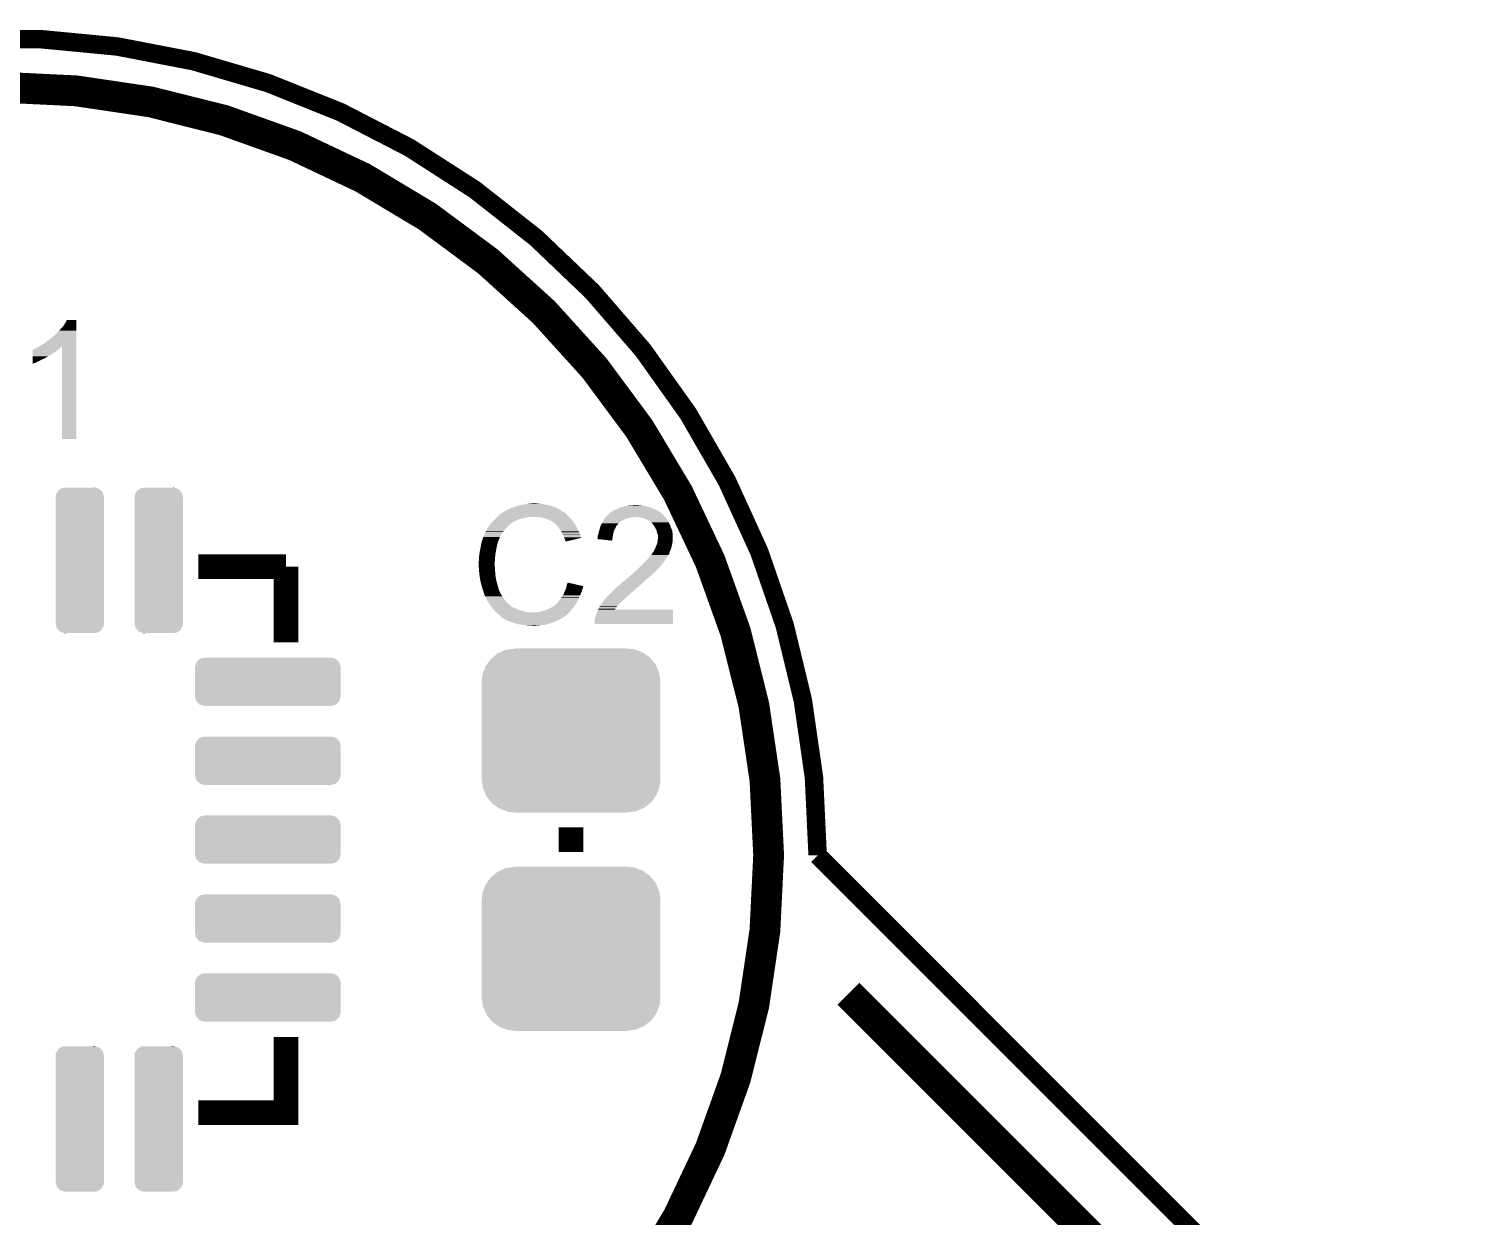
# Model space of a CAD drawing. Extents: x -1.4 to 24.2, y -3.9 to 53.4.
# Drawn here: x 11.66 to 23.57, y 43.63 to 53.42 of the extents above; entities that cross this region are included whole.
import ezdxf

# ---------------------------------------------------------------- set-up
doc = ezdxf.new("R2010")
doc.units = 0
doc.layers.get('0').update_dxf_attribs({"linetype": 'CONTINUOUS'})
for name, color, linetype in [('SPECTRAL_CLICK_V100_GKO', 9, 'CONTINUOUS'), ('SPECTRAL_CLICK_V100_GTO', 11, 'CONTINUOUS'), ('SPECTRAL_CLICK_V100_GTS', 8, 'CONTINUOUS')]:
    doc.layers.add(name, color=color, linetype=linetype)

# ---------------------------------------------------------------- blocks, each defined once
blk = doc.blocks.new('CUSTOM_65')
for points in [[(-0.66231, 0.588832), (-0.645876, 0.602148), (0.659832, 0.588832), (0.648922, 0.602148)], [(-0.645876, 0.602148), (-0.604434, 0.635724), (0.648922, 0.602148), (0.601098, 0.635724)], [(-0.604434, 0.635724), (-0.583128, 0.644948), (0.601098, 0.635724), (0.587958, 0.644948)], [(-0.583128, 0.644948), (-0.536078, 0.665316), (0.587958, 0.644948), (0.530324, 0.665316)], [(-0.536078, 0.665316), (-0.503594, 0.669768), (0.530324, 0.665316), (0.517726, 0.669768)], [(-0.503594, 0.669768), (-0.46228, 0.67543), (0.517726, 0.669768), (0.46228, 0.67543)], [(-0.46228, 0.67543), (-0.46228, 0.67691), (0.46228, 0.67543), (0.46228, 0.67691)], [(-0.72405, 0.476332), (-0.705438, 0.5281), (0.726088, 0.476332), (0.703344, 0.5281)], [(-0.705438, 0.5281), (-0.693772, 0.544528), (0.703344, 0.5281), (0.696126, 0.544528)], [(-0.693772, 0.544528), (-0.66231, 0.588832), (0.696126, 0.544528), (0.659832, 0.588832)], [(-0.7366, 0.40259), (-0.730638, 0.458004), (0.7366, 0.40259), (0.728702, 0.458004)], [(-0.7366, 0.40132), (-0.7366, 0.40259), (0.7366, 0.40132), (0.7366, 0.40259)], [(-0.7366, -0.40132), (-0.7366, 0.40132), (0.7366, -0.40132), (0.7366, 0.40132)], [(-0.730638, 0.458004), (-0.72405, 0.476332), (0.728702, 0.458004), (0.726088, 0.476332)], [(-0.7366, -0.40259), (-0.7366, -0.40132), (0.7366, -0.40259), (0.7366, -0.40132)], [(-0.7287, -0.458004), (-0.7366, -0.40259), (0.730638, -0.458004), (0.7366, -0.40259)], [(-0.726088, -0.476332), (-0.7287, -0.458004), (0.724048, -0.476332), (0.730638, -0.458004)], [(-0.703342, -0.5281), (-0.726088, -0.476332), (0.705438, -0.5281), (0.724048, -0.476332)], [(-0.696126, -0.544528), (-0.703342, -0.5281), (0.69377, -0.544528), (0.705438, -0.5281)], [(-0.65983, -0.588832), (-0.696126, -0.544528), (0.66231, -0.588832), (0.69377, -0.544528)], [(-0.648922, -0.602148), (-0.65983, -0.588832), (0.645874, -0.602148), (0.66231, -0.588832)], [(-0.601096, -0.635724), (-0.648922, -0.602148), (0.604434, -0.635724), (0.645874, -0.602148)], [(-0.587958, -0.644948), (-0.601096, -0.635724), (0.583126, -0.644948), (0.604434, -0.635724)], [(-0.530322, -0.665316), (-0.587958, -0.644948), (0.536078, -0.665316), (0.583126, -0.644948)], [(-0.517726, -0.669768), (-0.530322, -0.665316), (0.503592, -0.669768), (0.536078, -0.665316)], [(-0.46228, -0.67543), (-0.517726, -0.669768), (0.46228, -0.67543), (0.503592, -0.669768)], [(-0.46228, -0.67691), (-0.46228, -0.67543), (0.46228, -0.67691), (0.46228, -0.67543)]]:
    blk.add_solid(points)
blk = doc.blocks.new('CUSTOM_66')
for points in [[(-0.157284, 0.588478), (-0.145068, 0.596472), (0.16189, 0.588478), (0.13672, 0.596472)], [(-0.145068, 0.596472), (-0.10518, 0.59944), (0.13672, 0.596472), (0.127376, 0.59944)], [(0.10518, 0.59944), (0.123766, 0.600586), (0.127376, 0.59944), (0.123766, 0.600586)], [(-0.19939, 0.5207), (-0.19722, 0.5392), (0.19939, 0.5207), (0.194614, 0.5392)], [(-0.19939, 0.51943), (-0.19939, 0.5207), (0.19939, 0.51943), (0.19939, 0.5207)], [(-0.19939, -0.51943), (-0.19939, 0.51943), (0.19939, -0.51943), (0.19939, 0.51943)], [(-0.19722, 0.5392), (-0.186536, 0.55943), (0.194614, 0.5392), (0.189388, 0.55943)], [(-0.186536, 0.55943), (-0.178538, 0.574568), (0.189388, 0.55943), (0.175058, 0.574568)], [(-0.178538, 0.574568), (-0.157284, 0.588478), (0.175058, 0.574568), (0.16189, 0.588478)], [(-0.19939, -0.5207), (-0.19939, -0.51943), (0.19939, -0.5207), (0.19939, -0.51943)], [(-0.194614, -0.539194), (-0.19939, -0.5207), (0.197222, -0.539194), (0.19939, -0.5207)], [(-0.18939, -0.55943), (-0.194614, -0.539194), (0.186532, -0.55943), (0.197222, -0.539194)], [(-0.175064, -0.574564), (-0.18939, -0.55943), (0.17854, -0.574564), (0.186532, -0.55943)], [(-0.161894, -0.58848), (-0.175064, -0.574564), (0.157278, -0.58848), (0.17854, -0.574564)], [(-0.136728, -0.596472), (-0.161894, -0.58848), (0.14507, -0.596472), (0.157278, -0.58848)], [(-0.127384, -0.59944), (-0.136728, -0.596472), (0.10518, -0.59944), (0.14507, -0.596472)], [(-0.12377, -0.600588), (-0.127384, -0.59944), (-0.12377, -0.600588), (-0.10518, -0.59944)]]:
    blk.add_solid(points)
blk = doc.blocks.new('CUSTOM_67')
for points in [[(-0.60071, 0.11938), (-0.60051, 0.125032), (0.60071, 0.11938), (0.599252, 0.125032)], [(-0.59944, 0.105182), (-0.60071, 0.11938), (0.59944, 0.105182), (0.60071, 0.11938)], [(-0.60051, 0.125032), (-0.589424, 0.158112), (0.599252, 0.125032), (0.590708, 0.158112)], [(-0.589424, 0.158112), (-0.587798, 0.162962), (0.590708, 0.158112), (0.586118, 0.162962)], [(-0.587798, 0.162962), (-0.56141, 0.187164), (0.586118, 0.162962), (0.56321, 0.187164)], [(-0.56141, 0.187164), (-0.558316, 0.19), (0.56321, 0.187164), (0.554284, 0.19)], [(-0.558316, 0.19), (-0.519904, 0.199276), (0.554284, 0.19), (0.525084, 0.199276)], [(-0.519904, 0.199276), (-0.51943, 0.19939), (0.525084, 0.199276), (0.51943, 0.19939)], [(-0.59944, 0.10518), (-0.59944, 0.105182), (0.59944, 0.10518), (0.59944, 0.105182)], [(-0.59944, -0.10518), (-0.59944, 0.10518), (0.59944, -0.10518), (0.59944, 0.10518)], [(-0.60071, -0.11938), (-0.599442, -0.105182), (0.60071, -0.11938), (0.59944, -0.105182)], [(-0.599442, -0.105182), (-0.59944, -0.10518), (0.59944, -0.105182), (0.59944, -0.10518)], [(-0.59925, -0.125032), (-0.60071, -0.11938), (0.60051, -0.125032), (0.60071, -0.11938)], [(-0.590708, -0.158112), (-0.59925, -0.125032), (0.589422, -0.158112), (0.60051, -0.125032)], [(-0.586116, -0.162962), (-0.590708, -0.158112), (0.587798, -0.162962), (0.589422, -0.158112)], [(-0.56321, -0.187164), (-0.586116, -0.162962), (0.561408, -0.187164), (0.587798, -0.162962)], [(-0.554282, -0.19), (-0.56321, -0.187164), (0.558316, -0.19), (0.561408, -0.187164)], [(-0.525084, -0.199276), (-0.554282, -0.19), (0.519902, -0.199276), (0.558316, -0.19)], [(-0.51943, -0.19939), (-0.525084, -0.199276), (0.51943, -0.19939), (0.519902, -0.199276)]]:
    blk.add_solid(points)

msp = doc.modelspace()

# ---------------------------------------------------------------- linework, layer by layer
at = {"layer": 'SPECTRAL_CLICK_V100_GKO', "const_width": 0.1524}
msp.add_lwpolyline([(18.161, 46.60646, 1.0001887), (4.699, 46.609)], format="xyb", dxfattribs=at)
msp.add_lwpolyline([(18.161, 46.60646), (23.495, 41.27246)], dxfattribs=at)
at = {"layer": 'SPECTRAL_CLICK_V100_GTO', "const_width": 0.254}
msp.add_lwpolyline([(5.10286, 46.609, 1), (17.75714, 46.609, 1)], format="xyb", close=True, dxfattribs=at)
at = {"layer": 'SPECTRAL_CLICK_V100_GTO'}
for points, const_width in [([(13.0556, 48.98644), (13.7795, 48.98644)], 0.2032), ([(13.7795, 48.3616), (13.7795, 48.98644)], 0.2032), ([(16.129, 46.6344), (16.129, 46.8376)], 0.2032), ([(18.415, 45.466), (23.241, 40.64)], 0.254), ([(13.0556, 44.48556), (13.7795, 44.48556), (13.7795, 45.1104)], 0.2032)]:
    msp.add_lwpolyline(points, dxfattribs=dict(at, const_width=const_width))
for points in [[(11.94562, 50.97018), (11.96086, 50.993042), (12.052298, 50.97018), (12.052298, 50.993042)], [(11.96086, 50.993042), (11.973562, 51.018418), (12.052298, 50.993042), (12.0523, 51.018418)], [(11.973562, 51.018418), (11.973574, 51.01844), (12.0523, 51.018418), (11.973574, 51.01844)], [(11.80846, 50.84064), (11.83894, 50.8635), (12.052296, 50.84064), (12.052296, 50.8635)], [(11.83894, 50.8635), (11.866878, 50.886358), (12.052296, 50.8635), (12.052296, 50.886358)], [(11.866878, 50.886358), (11.91006, 50.92954), (12.052296, 50.886358), (12.052298, 50.92954)], [(11.91006, 50.92954), (11.94562, 50.97018), (12.052298, 50.92954), (12.052298, 50.97018)], [(11.691634, 50.73396), (11.691636, 50.7492), (11.844022, 50.73396), (11.86688, 50.7492)], [(11.691636, 50.7492), (11.69164, 50.7619), (11.86688, 50.7492), (11.887198, 50.7619)], [(11.69164, 50.7619), (11.691642, 50.77206), (11.887198, 50.7619), (11.89939, 50.77206)], [(11.691642, 50.77206), (11.694166, 50.772066), (11.89939, 50.77206), (11.899398, 50.772066)], [(11.694166, 50.772066), (11.6967, 50.7746), (11.899398, 50.772066), (11.90244, 50.7746)], [(11.6967, 50.7746), (11.696704, 50.774602), (11.90244, 50.7746), (11.902442, 50.774602)], [(11.696704, 50.774602), (11.701782, 50.77714), (11.902442, 50.774602), (11.905614, 50.77714)], [(11.701782, 50.77714), (11.709404, 50.779682), (11.905614, 50.77714), (11.908792, 50.779682)], [(11.709404, 50.779682), (11.717018, 50.784758), (11.908792, 50.779682), (11.915138, 50.784758)], [(11.717018, 50.784758), (11.717022, 50.78476), (11.915138, 50.784758), (11.91514, 50.78476)], [(11.717022, 50.78476), (11.727178, 50.78984), (11.91514, 50.78476), (11.92022, 50.78984)], [(11.727178, 50.78984), (11.744102, 50.799994), (11.92022, 50.78984), (11.930374, 50.799994)], [(11.744102, 50.799994), (11.744112, 50.8), (11.930374, 50.799994), (11.932898, 50.8)], [(11.744112, 50.8), (11.75258, 50.80508), (12.052294, 50.8), (12.052294, 50.80508)], [(11.75258, 50.80508), (11.780522, 50.82032), (12.052294, 50.80508), (12.052294, 50.82032)], [(11.780522, 50.82032), (11.80846, 50.84064), (12.052294, 50.82032), (12.052296, 50.84064)], [(11.93292, 50.038022), (11.932898, 50.8), (12.052278, 50.038022), (12.052294, 50.8)], [(11.69162, 50.66538), (11.691626, 50.69586), (11.714478, 50.66538), (11.77544, 50.69586)], [(11.69162, 50.65779), (11.69162, 50.66538), (11.69162, 50.65779), (11.714478, 50.66538)], [(11.691626, 50.69586), (11.691628, 50.70348), (11.77544, 50.69586), (11.793218, 50.70348)], [(11.691628, 50.70348), (11.69163, 50.7111), (11.793218, 50.70348), (11.805922, 50.7111)], [(11.69163, 50.71872), (11.691634, 50.73396), (11.818616, 50.71872), (11.844022, 50.73396)], [(11.69163, 50.718698), (11.69163, 50.71872), (11.81608, 50.718698), (11.818616, 50.71872)], [(11.69163, 50.716174), (11.69163, 50.718698), (11.816066, 50.716174), (11.81608, 50.718698)], [(11.69163, 50.7111), (11.69163, 50.716174), (11.805922, 50.7111), (11.816066, 50.716174)], [(12.052278, 50.038), (11.93292, 50.038022), (12.052278, 50.038), (12.052278, 50.038022)], [(15.560876, 49.428398), (15.565102, 49.430934), (16.078204, 49.428398), (16.075666, 49.430934)], [(15.565102, 49.430934), (15.565112, 49.43094), (16.075666, 49.430934), (16.073124, 49.43094)], [(15.565112, 49.43094), (15.586268, 49.44364), (16.073124, 49.43094), (16.0528, 49.44364)], [(15.586268, 49.44364), (15.59052, 49.446192), (16.0528, 49.44364), (16.049228, 49.446192)], [(15.59052, 49.446192), (15.590534, 49.448726), (16.049228, 49.446192), (16.04568, 49.448726)], [(15.590534, 49.448726), (15.600682, 49.4538), (16.04568, 49.448726), (16.038574, 49.4538)], [(15.600682, 49.4538), (15.608294, 49.456338), (16.038574, 49.4538), (16.03502, 49.456338)], [(15.608294, 49.456338), (15.6083, 49.45634), (16.03502, 49.456338), (16.035018, 49.45634)], [(15.6083, 49.45634), (15.61846, 49.46142), (16.035018, 49.45634), (16.02486, 49.46142)], [(15.61846, 49.46142), (15.631158, 49.4665), (16.02486, 49.46142), (16.0147, 49.4665)], [(15.631158, 49.4665), (15.643858, 49.47158), (16.0147, 49.4665), (16.00327, 49.47158)], [(15.643858, 49.47158), (15.6591, 49.47666), (16.00327, 49.47158), (15.99184, 49.47666)], [(15.6591, 49.47666), (15.676882, 49.48174), (15.99184, 49.47666), (15.975586, 49.48174)], [(15.676882, 49.48174), (15.694662, 49.48936), (15.975586, 49.48174), (15.951202, 49.48936)], [(15.694662, 49.48936), (15.7353, 49.49698), (15.951202, 49.48936), (15.913098, 49.49698)], [(15.7353, 49.49698), (15.76578, 49.50206), (15.913098, 49.49698), (15.895324, 49.50206)], [(15.76578, 49.50206), (15.78102, 49.5046), (15.877542, 49.50206), (15.862302, 49.5046)], [(15.78102, 49.5046), (15.826738, 49.50714), (15.849602, 49.5046), (15.839442, 49.50714)], [(16.449044, 49.428402), (16.45412, 49.430942), (16.870678, 49.428402), (16.867122, 49.430942)], [(16.45412, 49.430942), (16.464282, 49.43856), (16.867122, 49.430942), (16.856458, 49.43856)], [(16.464282, 49.43856), (16.469358, 49.4411), (16.856458, 49.43856), (16.852902, 49.4411)], [(16.469358, 49.4411), (16.47444, 49.443642), (16.852902, 49.4411), (16.848454, 49.443642)], [(16.47444, 49.443642), (16.484602, 49.45126), (16.848454, 49.443642), (16.835122, 49.45126)], [(16.484602, 49.45126), (16.49984, 49.45634), (16.835122, 49.45126), (16.823268, 49.45634)], [(16.49984, 49.45634), (16.504918, 49.45888), (16.823268, 49.45634), (16.81734, 49.45888)], [(16.504918, 49.45888), (16.530322, 49.471582), (16.81734, 49.45888), (16.785588, 49.471582)], [(16.530322, 49.471582), (16.540476, 49.47412), (16.785588, 49.471582), (16.779242, 49.47412)], [(16.540476, 49.47412), (16.55064, 49.47666), (16.779242, 49.47412), (16.770352, 49.47666)], [(16.55064, 49.47666), (16.568418, 49.48174), (16.770352, 49.47666), (16.752572, 49.48174)], [(16.568418, 49.48174), (16.579848, 49.48428), (16.752572, 49.48174), (16.743682, 49.48428)], [(16.579848, 49.48428), (16.59128, 49.48682), (16.743682, 49.48428), (16.72844, 49.48682)], [(16.59128, 49.48682), (16.60271, 49.48936), (16.72844, 49.48682), (16.71066, 49.48936)], [(16.60271, 49.48936), (16.614142, 49.4919), (16.71066, 49.48936), (16.697962, 49.4919)], [(16.637, 49.4919), (16.662378, 49.494438), (16.685264, 49.4919), (16.677642, 49.494438)], [(16.662378, 49.494438), (16.662398, 49.49444), (16.677642, 49.494438), (16.662398, 49.49444)], [(15.442182, 49.303938), (15.448278, 49.3141), (15.59306, 49.303938), (15.603222, 49.3141)], [(15.448278, 49.3141), (15.460724, 49.331878), (15.603222, 49.3141), (15.621, 49.331878)], [(15.460724, 49.331878), (15.46606, 49.3395), (15.621, 49.331878), (15.631158, 49.3395)], [(15.46606, 49.3395), (15.466062, 49.339502), (15.631158, 49.3395), (15.63116, 49.339502)], [(15.466062, 49.339502), (15.468366, 49.342038), (15.63116, 49.339502), (15.633698, 49.342038)], [(15.468366, 49.342038), (15.484532, 49.35982), (15.633698, 49.342038), (15.664182, 49.35982)], [(15.484532, 49.35982), (15.49146, 49.36744), (15.664182, 49.35982), (15.68069, 49.36744)], [(15.49146, 49.36744), (15.49908, 49.37506), (15.68069, 49.36744), (15.697198, 49.37506)], [(15.49908, 49.37506), (15.51432, 49.3903), (15.697198, 49.37506), (15.75816, 49.3903)], [(15.51432, 49.3903), (15.51686, 49.39284), (15.75816, 49.3903), (15.783562, 49.39284)], [(15.51686, 49.39284), (15.5194, 49.39538), (15.783562, 49.39284), (15.796258, 49.39538)], [(15.5194, 49.39538), (15.537408, 49.410618), (16.11122, 49.39538), (16.095982, 49.410618)], [(15.537408, 49.410618), (15.546416, 49.41824), (16.095982, 49.410618), (16.0909, 49.41824)], [(15.546416, 49.41824), (15.552422, 49.423322), (16.0909, 49.41824), (16.085818, 49.423322)], [(15.552422, 49.423322), (15.556646, 49.425858), (16.085818, 49.423322), (16.08328, 49.425858)], [(15.556646, 49.425858), (15.560876, 49.428398), (16.08328, 49.425858), (16.078204, 49.428398)], [(15.890238, 49.3903), (15.859758, 49.39538), (16.1163, 49.3903), (16.11122, 49.39538)], [(15.91818, 49.38014), (15.890238, 49.3903), (16.12646, 49.38014), (16.1163, 49.3903)], [(15.925806, 49.377598), (15.91818, 49.38014), (16.129002, 49.377598), (16.12646, 49.38014)], [(15.941038, 49.37252), (15.925806, 49.377598), (16.133066, 49.37252), (16.129002, 49.377598)], [(15.95628, 49.3649), (15.941038, 49.37252), (16.13916, 49.3649), (16.133066, 49.37252)], [(15.96136, 49.36236), (15.95628, 49.3649), (16.140976, 49.36236), (16.13916, 49.3649)], [(15.974062, 49.35474), (15.96136, 49.36236), (16.146418, 49.35474), (16.140976, 49.36236)], [(15.984216, 49.349662), (15.974062, 49.35474), (16.150046, 49.349662), (16.146418, 49.35474)], [(15.98676, 49.34712), (15.984216, 49.349662), (16.151862, 49.34712), (16.150046, 49.349662)], [(16.006764, 49.32934), (15.98676, 49.34712), (16.164562, 49.32934), (16.151862, 49.34712)], [(16.00962, 49.3268), (16.006764, 49.32934), (16.166014, 49.3268), (16.164562, 49.32934)], [(16.021812, 49.31156), (16.00962, 49.3268), (16.17472, 49.31156), (16.166014, 49.3268)], [(16.02994, 49.3014), (16.021812, 49.31156), (16.1798, 49.3014), (16.17472, 49.31156)], [(16.367032, 49.303938), (16.372112, 49.321716), (16.49476, 49.303938), (16.502378, 49.321716)], [(16.372112, 49.321716), (16.37284, 49.324262), (16.502378, 49.321716), (16.504922, 49.324262)], [(16.37284, 49.324262), (16.37694, 49.331878), (16.504922, 49.324262), (16.512538, 49.331878)], [(16.37694, 49.331878), (16.381044, 49.3395), (16.512538, 49.331878), (16.51762, 49.3395)], [(16.381044, 49.3395), (16.382414, 49.342042), (16.51762, 49.3395), (16.52016, 49.342042)], [(16.382414, 49.342042), (16.39062, 49.35728), (16.52016, 49.342042), (16.537576, 49.35728)], [(16.39062, 49.35728), (16.39207, 49.35982), (16.537576, 49.35728), (16.54048, 49.35982)], [(16.39207, 49.35982), (16.399328, 49.37252), (16.54048, 49.35982), (16.563338, 49.37252)], [(16.399328, 49.37252), (16.40078, 49.375058), (16.563338, 49.37252), (16.569684, 49.375058)], [(16.40078, 49.375058), (16.40713, 49.382678), (16.569684, 49.375058), (16.588738, 49.382678)], [(16.40713, 49.382678), (16.4156, 49.39284), (16.588738, 49.382678), (16.629378, 49.39284)], [(16.4156, 49.39284), (16.417716, 49.395378), (16.644616, 49.39284), (16.652238, 49.395378)], [(16.417716, 49.39538), (16.426184, 49.405538), (16.9037, 49.39538), (16.893542, 49.405538)], [(16.417716, 49.395378), (16.417716, 49.39538), (16.652238, 49.395378), (16.659862, 49.39538)], [(16.426184, 49.405538), (16.43253, 49.413152), (16.893542, 49.405538), (16.888464, 49.413152)], [(16.43253, 49.413152), (16.432536, 49.41316), (16.888464, 49.413152), (16.885942, 49.41316)], [(16.432536, 49.41316), (16.434646, 49.415692), (16.885942, 49.41316), (16.88592, 49.415692)], [(16.434646, 49.415692), (16.438888, 49.42078), (16.88592, 49.415692), (16.87982, 49.42078)], [(16.438888, 49.42078), (16.441426, 49.420786), (16.87982, 49.42078), (16.879812, 49.420786)], [(16.441426, 49.420786), (16.44904, 49.4284), (16.879812, 49.420786), (16.87068, 49.4284)], [(16.44904, 49.4284), (16.449044, 49.428402), (16.87068, 49.4284), (16.870678, 49.428402)], [(16.69034, 49.39284), (16.659862, 49.39538), (16.90624, 49.39284), (16.9037, 49.39538)], [(16.69036, 49.392836), (16.69034, 49.39284), (16.906242, 49.392836), (16.90624, 49.39284)], [(16.715738, 49.38776), (16.69036, 49.392836), (16.908782, 49.38776), (16.906242, 49.392836)], [(16.730978, 49.38268), (16.715738, 49.38776), (16.911322, 49.38268), (16.908782, 49.38776)], [(16.738598, 49.38014), (16.730978, 49.38268), (16.913862, 49.38014), (16.911322, 49.38268)], [(16.748762, 49.375058), (16.738598, 49.38014), (16.918942, 49.375058), (16.913862, 49.38014)], [(16.774158, 49.36236), (16.748762, 49.375058), (16.92656, 49.36236), (16.918942, 49.375058)], [(16.78432, 49.35474), (16.774158, 49.36236), (16.930718, 49.35474), (16.92656, 49.36236)], [(16.791936, 49.34966), (16.78432, 49.35474), (16.933488, 49.34966), (16.930718, 49.35474)], [(16.794478, 49.344584), (16.791936, 49.34966), (16.936256, 49.344584), (16.933488, 49.34966)], [(16.803192, 49.33442), (16.794478, 49.344584), (16.9418, 49.33442), (16.936256, 49.344584)], [(16.80972, 49.326802), (16.803192, 49.33442), (16.94473, 49.326802), (16.9418, 49.33442)], [(16.82242, 49.306478), (16.80972, 49.326802), (16.952548, 49.306478), (16.94473, 49.326802)], [(15.390706, 49.187096), (15.392398, 49.192174), (15.527018, 49.187096), (15.52702, 49.192174)], [(15.392398, 49.192174), (15.393244, 49.194714), (15.52702, 49.192174), (15.529554, 49.194714)], [(15.393244, 49.194714), (15.394092, 49.197256), (15.529554, 49.194714), (15.52956, 49.197256)], [(15.394092, 49.197256), (15.404252, 49.22774), (15.52956, 49.197256), (15.54226, 49.22774)], [(15.404252, 49.22774), (15.4051, 49.23028), (15.54226, 49.22774), (15.54353, 49.23028)], [(15.4051, 49.23028), (15.418246, 49.258218), (15.54353, 49.23028), (15.5575, 49.258218)], [(15.418246, 49.258218), (15.42542, 49.273464), (15.5575, 49.258218), (15.569358, 49.273464)], [(15.42542, 49.273464), (15.425426, 49.276006), (15.569358, 49.273464), (15.571334, 49.276006)], [(15.425426, 49.276006), (15.42796, 49.278544), (15.571334, 49.276006), (15.573308, 49.278544)], [(15.42796, 49.278544), (15.430504, 49.286162), (15.573308, 49.278544), (15.579234, 49.286162)], [(15.430504, 49.286162), (15.435582, 49.291244), (15.579234, 49.286162), (15.583186, 49.291244)], [(15.435582, 49.291244), (15.44066, 49.301398), (15.583186, 49.291244), (15.591084, 49.301398)], [(15.44066, 49.301398), (15.442182, 49.303938), (15.591084, 49.301398), (15.59306, 49.303938)], [(16.037052, 49.29124), (16.02994, 49.3014), (16.18488, 49.29124), (16.1798, 49.3014)], [(16.047718, 49.276), (16.037052, 49.29124), (16.191654, 49.276), (16.18488, 49.29124)], [(16.05153, 49.26838), (16.047718, 49.276), (16.19504, 49.26838), (16.191654, 49.276)], [(16.06042, 49.2506), (16.05153, 49.26838), (16.203932, 49.2506), (16.19504, 49.26838)], [(16.06155, 49.248058), (16.06042, 49.2506), (16.205202, 49.248058), (16.203932, 49.2506)], [(16.07058, 49.22774), (16.06155, 49.248058), (16.211276, 49.22774), (16.205202, 49.248058)], [(16.073124, 49.222654), (16.07058, 49.22774), (16.212796, 49.222654), (16.211276, 49.22774)], [(16.07566, 49.21758), (16.073124, 49.222654), (16.191634, 49.21758), (16.212796, 49.222654)], [(16.08074, 49.202342), (16.07566, 49.21758), (16.128084, 49.202342), (16.191634, 49.21758)], [(16.083278, 49.197264), (16.08074, 49.202342), (16.106906, 49.197264), (16.128084, 49.202342)], [(16.085814, 49.194726), (16.083278, 49.197264), (16.09632, 49.194726), (16.106906, 49.197264)], [(16.08582, 49.192208), (16.085814, 49.194726), (16.08582, 49.192208), (16.09632, 49.194726)], [(16.344914, 49.212526), (16.34744, 49.217584), (16.468924, 49.212526), (16.469768, 49.217584)], [(16.4668, 49.199802), (16.344914, 49.212526), (16.4668, 49.199802), (16.468924, 49.212526)], [(16.34744, 49.235362), (16.349982, 49.245522), (16.472738, 49.235362), (16.474434, 49.245522)], [(16.34744, 49.217584), (16.34744, 49.235362), (16.469768, 49.217584), (16.472738, 49.235362)], [(16.349982, 49.245522), (16.35506, 49.258222), (16.474434, 49.245522), (16.476556, 49.258222)], [(16.35506, 49.258222), (16.355482, 49.26076), (16.476556, 49.258222), (16.47698, 49.26076)], [(16.355482, 49.26076), (16.357602, 49.273462), (16.47698, 49.26076), (16.480788, 49.273462)], [(16.357602, 49.273462), (16.361832, 49.286158), (16.480788, 49.273462), (16.484598, 49.286158)], [(16.361832, 49.286158), (16.36268, 49.2887), (16.484598, 49.286158), (16.48605, 49.2887)], [(16.36268, 49.2887), (16.367032, 49.303938), (16.48605, 49.2887), (16.49476, 49.303938)], [(16.82496, 49.3014), (16.82242, 49.306478), (16.9545, 49.3014), (16.952548, 49.306478)], [(16.83258, 49.286162), (16.82496, 49.3014), (16.96103, 49.286162), (16.9545, 49.3014)], [(16.833218, 49.283616), (16.83258, 49.286162), (16.96212, 49.283616), (16.96103, 49.286162)], [(16.837662, 49.26584), (16.833218, 49.283616), (16.964344, 49.26584), (16.96212, 49.283616)], [(16.842738, 49.2506), (16.837662, 49.26584), (16.966248, 49.2506), (16.964344, 49.26584)], [(16.8402, 49.1871), (16.84274, 49.199798), (16.96466, 49.1871), (16.966776, 49.199798)], [(16.844264, 49.242978), (16.842738, 49.2506), (16.9672, 49.242978), (16.966248, 49.2506)], [(16.84274, 49.199798), (16.842994, 49.202338), (16.966776, 49.199798), (16.9672, 49.202338)], [(16.842994, 49.202338), (16.84528, 49.225198), (16.9672, 49.202338), (16.9672, 49.225198)], [(16.84528, 49.237902), (16.844264, 49.242978), (16.9672, 49.237902), (16.9672, 49.242978)], [(16.84528, 49.225198), (16.84528, 49.237902), (16.9672, 49.225198), (16.9672, 49.237902)], [(15.36954, 49.06264), (15.37208, 49.080422), (15.502888, 49.06264), (15.50416, 49.080422)], [(15.37208, 49.080422), (15.37462, 49.0982), (15.50416, 49.080422), (15.507122, 49.0982)], [(15.37462, 49.0982), (15.377, 49.1109), (15.507122, 49.0982), (15.50924, 49.1109)], [(15.377, 49.1109), (15.38224, 49.13884), (15.50924, 49.1109), (15.51432, 49.13884)], [(15.38224, 49.13884), (15.38605, 49.1617), (15.51432, 49.13884), (15.5194, 49.1617)], [(15.38605, 49.1617), (15.389436, 49.182018), (15.5194, 49.1617), (15.524478, 49.182018)], [(15.389436, 49.182018), (15.389862, 49.184562), (15.524478, 49.182018), (15.52575, 49.184562)], [(15.389862, 49.184562), (15.390706, 49.187096), (15.52575, 49.184562), (15.527018, 49.187096)], [(16.7767, 49.06518), (16.78686, 49.080424), (16.920632, 49.06518), (16.930794, 49.080424)], [(16.78686, 49.080424), (16.786882, 49.08296), (16.930794, 49.080424), (16.932486, 49.08296)], [(16.786882, 49.08296), (16.791946, 49.082974), (16.932486, 49.08296), (16.932494, 49.082974)], [(16.791946, 49.082974), (16.793208, 49.085498), (16.932494, 49.082974), (16.934178, 49.085498)], [(16.793208, 49.085498), (16.797022, 49.093122), (16.934178, 49.085498), (16.937228, 49.093122)], [(16.797022, 49.093122), (16.800406, 49.0982), (16.937228, 49.093122), (16.93926, 49.0982)], [(16.800406, 49.0982), (16.805484, 49.105818), (16.93926, 49.0982), (16.941798, 49.105818)], [(16.805484, 49.105818), (16.807176, 49.108356), (16.941798, 49.105818), (16.9418, 49.108356)], [(16.807176, 49.108356), (16.807178, 49.108358), (16.9418, 49.108356), (16.9418, 49.108358)], [(16.807178, 49.108358), (16.81734, 49.126142), (16.9418, 49.108358), (16.950692, 49.126142)], [(16.81734, 49.126142), (16.818466, 49.128678), (16.950692, 49.126142), (16.95196, 49.128678)], [(16.818466, 49.128678), (16.8275, 49.149), (16.95196, 49.128678), (16.95704, 49.149)], [(16.8275, 49.149), (16.835626, 49.16932), (16.95704, 49.149), (16.96212, 49.16932)], [(16.835626, 49.16932), (16.83766, 49.174402), (16.96212, 49.16932), (16.962846, 49.174402)], [(16.83766, 49.174402), (16.8402, 49.1871), (16.962846, 49.174402), (16.96466, 49.1871)], [(15.367, 49.024542), (15.36954, 49.034702), (15.500168, 49.024542), (15.500894, 49.034702)], [(15.367, 49.009302), (15.367, 49.024542), (15.49908, 49.009302), (15.500168, 49.024542)], [(15.367, 49.0093), (15.367, 49.009302), (15.499082, 49.0093), (15.49908, 49.009302)], [(15.368144, 48.986438), (15.367, 49.0093), (15.499082, 48.986438), (15.499082, 49.0093)], [(15.368526, 48.978816), (15.368144, 48.986438), (15.50162, 48.978816), (15.499082, 48.986438)], [(15.36954, 48.9585), (15.368526, 48.978816), (15.50162, 48.9585), (15.50162, 48.978816)], [(15.36954, 49.034702), (15.36954, 49.06264), (15.500894, 49.034702), (15.502888, 49.06264)], [(15.370304, 48.950878), (15.36954, 48.9585), (15.50162, 48.950878), (15.50162, 48.9585)], [(16.65986, 48.94834), (16.69542, 48.98136), (16.82496, 48.94834), (16.85798, 48.98136)], [(16.69542, 48.98136), (16.7005, 48.98644), (16.85798, 48.98136), (16.86306, 48.98644)], [(16.7005, 48.98644), (16.7259, 49.01184), (16.86306, 48.98644), (16.88338, 49.01184)], [(16.7259, 49.01184), (16.74622, 49.03216), (16.88338, 49.01184), (16.89862, 49.03216)], [(16.74622, 49.03216), (16.761458, 49.04994), (16.89862, 49.03216), (16.910472, 49.04994)], [(16.761458, 49.04994), (16.7767, 49.06518), (16.910472, 49.04994), (16.920632, 49.06518)], [(15.371826, 48.935642), (15.370304, 48.950878), (15.50416, 48.935642), (15.50162, 48.950878)], [(15.37462, 48.907698), (15.371826, 48.935642), (15.50631, 48.907698), (15.50416, 48.935642)], [(15.375518, 48.902618), (15.37462, 48.907698), (15.5067, 48.902618), (15.50631, 48.907698)], [(15.38224, 48.86452), (15.375518, 48.902618), (15.51432, 48.86452), (15.5067, 48.902618)], [(15.38732, 48.8442), (15.38224, 48.86452), (15.520126, 48.8442), (15.51432, 48.86452)], [(15.391676, 48.82896), (15.38732, 48.8442), (15.52448, 48.82896), (15.520126, 48.8442)], [(16.09344, 48.831498), (16.10108, 48.854356), (16.198168, 48.831498), (16.10108, 48.854356)], [(16.50492, 48.81626), (16.528934, 48.83658), (16.680174, 48.81626), (16.70304, 48.83658)], [(16.528934, 48.83658), (16.53794, 48.8442), (16.70304, 48.83658), (16.711748, 48.8442)], [(16.53794, 48.8442), (16.549794, 48.85436), (16.711748, 48.8442), (16.72336, 48.85436)], [(16.549794, 48.85436), (16.5735, 48.874678), (16.72336, 48.85436), (16.743676, 48.874678)], [(16.5735, 48.874678), (16.573504, 48.874682), (16.743676, 48.874678), (16.74368, 48.874682)], [(16.573504, 48.874682), (16.578582, 48.87976), (16.74368, 48.874682), (16.749604, 48.87976)], [(16.578582, 48.87976), (16.5989, 48.895), (16.749604, 48.87976), (16.767384, 48.895)], [(16.5989, 48.895), (16.6116, 48.90516), (16.767384, 48.895), (16.77924, 48.90516)], [(16.6116, 48.90516), (16.626838, 48.917858), (16.77924, 48.90516), (16.794476, 48.917858)], [(16.626838, 48.917858), (16.62684, 48.91786), (16.794476, 48.917858), (16.79448, 48.91786)], [(16.62684, 48.91786), (16.64208, 48.9331), (16.79448, 48.91786), (16.80972, 48.9331)], [(16.64208, 48.9331), (16.65986, 48.94834), (16.80972, 48.9331), (16.82496, 48.94834)], [(15.39748, 48.80864), (15.391676, 48.82896), (15.529902, 48.80864), (15.52448, 48.82896)], [(15.403408, 48.790858), (15.39748, 48.80864), (15.534644, 48.790858), (15.529902, 48.80864)], [(15.404256, 48.788316), (15.403408, 48.790858), (15.537182, 48.788316), (15.534644, 48.790858)], [(15.405948, 48.783238), (15.404256, 48.788316), (15.53972, 48.783238), (15.537182, 48.788316)], [(15.40764, 48.778158), (15.405948, 48.783238), (15.541414, 48.778158), (15.53972, 48.783238)], [(15.408276, 48.77562), (15.40764, 48.778158), (15.54226, 48.77562), (15.541414, 48.778158)], [(15.410182, 48.768), (15.408276, 48.77562), (15.546072, 48.768), (15.54226, 48.77562)], [(15.412722, 48.760382), (15.410182, 48.768), (15.54988, 48.760382), (15.546072, 48.768)], [(15.41526, 48.752762), (15.412722, 48.760382), (15.554644, 48.752762), (15.54988, 48.760382)], [(15.4178, 48.74768), (15.41526, 48.752762), (15.557818, 48.74768), (15.554644, 48.752762)], [(15.421386, 48.74006), (15.4178, 48.74768), (15.56258, 48.74006), (15.557818, 48.74768)], [(15.432144, 48.7172), (15.421386, 48.74006), (15.57782, 48.7172), (15.56258, 48.74006)], [(15.43812, 48.7045), (15.432144, 48.7172), (15.58798, 48.7045), (15.57782, 48.7172)], [(16.03756, 48.71466), (16.047722, 48.727362), (16.18726, 48.71466), (16.192818, 48.727362)], [(16.047722, 48.727362), (16.05026, 48.73244), (16.192818, 48.727362), (16.19504, 48.73244)], [(16.05026, 48.73244), (16.05534, 48.7426), (16.19504, 48.73244), (16.200846, 48.7426)], [(16.05534, 48.7426), (16.061432, 48.750218), (16.200846, 48.7426), (16.2052, 48.750218)], [(16.061432, 48.750218), (16.0655, 48.755302), (16.2052, 48.750218), (16.20665, 48.755302)], [(16.0655, 48.755302), (16.07094, 48.767998), (16.20665, 48.755302), (16.210278, 48.767998)], [(16.07094, 48.767998), (16.077472, 48.783238), (16.210278, 48.767998), (16.217898, 48.783238)], [(16.077472, 48.783238), (16.08074, 48.79086), (16.217898, 48.783238), (16.219422, 48.79086)], [(16.08074, 48.79086), (16.082644, 48.795938), (16.219422, 48.79086), (16.22044, 48.795938)], [(16.082644, 48.795938), (16.086452, 48.806098), (16.22044, 48.795938), (16.22552, 48.806098)], [(16.086452, 48.806098), (16.08836, 48.811182), (16.22552, 48.806098), (16.226788, 48.811182)], [(16.08836, 48.811182), (16.089628, 48.816258), (16.226788, 48.811182), (16.228058, 48.816258)], [(16.089628, 48.816258), (16.090898, 48.821336), (16.228058, 48.816258), (16.230598, 48.821336)], [(16.090898, 48.821336), (16.09153, 48.823862), (16.230598, 48.821336), (16.2306, 48.823862)], [(16.09153, 48.823862), (16.09344, 48.831498), (16.2306, 48.823862), (16.198168, 48.831498)], [(16.399764, 48.707042), (16.413988, 48.72482), (16.55572, 48.707042), (16.57604, 48.72482)], [(16.413988, 48.72482), (16.41602, 48.72736), (16.57604, 48.72482), (16.57858, 48.72736)], [(16.41602, 48.72736), (16.43634, 48.74768), (16.57858, 48.72736), (16.5989, 48.74768)], [(16.43634, 48.74768), (16.45666, 48.768), (16.5989, 48.74768), (16.62176, 48.768)], [(16.45666, 48.768), (16.472464, 48.78578), (16.62176, 48.768), (16.64462, 48.78578)], [(16.472464, 48.78578), (16.47698, 48.79086), (16.64462, 48.78578), (16.651392, 48.79086)], [(16.47698, 48.79086), (16.47977, 48.793398), (16.651392, 48.79086), (16.654778, 48.793398)], [(16.47977, 48.793398), (16.490946, 48.803558), (16.654778, 48.793398), (16.662398, 48.803558)], [(16.490946, 48.803558), (16.496538, 48.80864), (16.662398, 48.803558), (16.67002, 48.80864)], [(16.496538, 48.80864), (16.504912, 48.816254), (16.67002, 48.80864), (16.677634, 48.816254)], [(16.504912, 48.816254), (16.50492, 48.81626), (16.677634, 48.816254), (16.680174, 48.81626)], [(15.446588, 48.6918), (15.43812, 48.7045), (15.59814, 48.6918), (15.58798, 48.7045)], [(15.460132, 48.671482), (15.446588, 48.6918), (15.620998, 48.671482), (15.59814, 48.6918)], [(15.46352, 48.6664), (15.460132, 48.671482), (15.627352, 48.6664), (15.620998, 48.671482)], [(15.475244, 48.65116), (15.46352, 48.6664), (15.646406, 48.65116), (15.627352, 48.6664)], [(15.475246, 48.651158), (15.475244, 48.65116), (15.651484, 48.651158), (15.646406, 48.65116)], [(15.479152, 48.64608), (15.475246, 48.651158), (15.661642, 48.64608), (15.651484, 48.651158)], [(15.481108, 48.643538), (15.479152, 48.64608), (15.669264, 48.643538), (15.661642, 48.64608)], [(15.485014, 48.63846), (15.481108, 48.643538), (15.67688, 48.63846), (15.669264, 48.643538)], [(15.48892, 48.633382), (15.485014, 48.63846), (15.690422, 48.633382), (15.67688, 48.63846)], [(15.491462, 48.63084), (15.48892, 48.633382), (15.6972, 48.63084), (15.690422, 48.633382)], [(15.50162, 48.62068), (15.491462, 48.63084), (15.722596, 48.62068), (15.6972, 48.63084)], [(15.501622, 48.620678), (15.50162, 48.62068), (15.7226, 48.620678), (15.722596, 48.62068)], [(15.507716, 48.61306), (15.501622, 48.620678), (15.75054, 48.61306), (15.7226, 48.620678)], [(15.511778, 48.607982), (15.507716, 48.61306), (15.78101, 48.607982), (15.75054, 48.61306)], [(15.511782, 48.60798), (15.511778, 48.607982), (15.781022, 48.60798), (15.78101, 48.607982)], [(15.524478, 48.597822), (15.511782, 48.60798), (16.1036, 48.597822), (16.113758, 48.60798)], [(15.524482, 48.59782), (15.524478, 48.597822), (16.1036, 48.59782), (16.1036, 48.597822)], [(15.53464, 48.587662), (15.524482, 48.59782), (16.091986, 48.587662), (16.1036, 48.59782)], [(15.841982, 48.60798), (15.85214, 48.61052), (16.113758, 48.60798), (16.116298, 48.61052)], [(15.85214, 48.61052), (15.86484, 48.61306), (16.116298, 48.61052), (16.118838, 48.61306)], [(15.86484, 48.61306), (15.87754, 48.6156), (16.118838, 48.61306), (16.120742, 48.6156)], [(15.87754, 48.6156), (15.90802, 48.623222), (16.120742, 48.6156), (16.126458, 48.623222)], [(15.90802, 48.623222), (15.93596, 48.63338), (16.126458, 48.623222), (16.134078, 48.63338)], [(15.93596, 48.63338), (15.935962, 48.633382), (16.134078, 48.63338), (16.13408, 48.633382)], [(15.935962, 48.633382), (15.966438, 48.64862), (16.13408, 48.633382), (16.147414, 48.64862)], [(15.966438, 48.64862), (15.975324, 48.653698), (16.147414, 48.64862), (16.15186, 48.653698)], [(15.975324, 48.653698), (15.984218, 48.65878), (16.15186, 48.653698), (16.155246, 48.65878)], [(15.984218, 48.65878), (15.99692, 48.66894), (16.155246, 48.65878), (16.16202, 48.66894)], [(15.99692, 48.66894), (16.004544, 48.676562), (16.16202, 48.66894), (16.1671, 48.676562)], [(16.004544, 48.676562), (16.00962, 48.679104), (16.1671, 48.676562), (16.168794, 48.679104)], [(16.00962, 48.679104), (16.0147, 48.68672), (16.168794, 48.679104), (16.173872, 48.68672)], [(16.0147, 48.68672), (16.018508, 48.691798), (16.173872, 48.68672), (16.177258, 48.691798)], [(16.018508, 48.691798), (16.022322, 48.69688), (16.177258, 48.691798), (16.17948, 48.69688)], [(16.022322, 48.69688), (16.02994, 48.704502), (16.17948, 48.69688), (16.182816, 48.704502)], [(16.02994, 48.704502), (16.03756, 48.71466), (16.182816, 48.704502), (16.18726, 48.71466)], [(16.332202, 48.582582), (16.33728, 48.597824), (16.96973, 48.582582), (16.969732, 48.597824)], [(16.33728, 48.597824), (16.337284, 48.600366), (16.969732, 48.597824), (16.969734, 48.600366)], [(16.337284, 48.600366), (16.34236, 48.60798), (16.969734, 48.600366), (16.969734, 48.60798)], [(16.34236, 48.60798), (16.34744, 48.62068), (16.969734, 48.60798), (16.969738, 48.62068)], [(16.34744, 48.62068), (16.351784, 48.630818), (16.969738, 48.62068), (16.96974, 48.630818)], [(16.351784, 48.630818), (16.351794, 48.63084), (16.96974, 48.630818), (16.489722, 48.63084)], [(16.351794, 48.63084), (16.35506, 48.63846), (16.489722, 48.63084), (16.494788, 48.63846)], [(16.35506, 48.63846), (16.36268, 48.6537), (16.494788, 48.63846), (16.50492, 48.6537)], [(16.36268, 48.6537), (16.365222, 48.65878), (16.50492, 48.6537), (16.509998, 48.65878)], [(16.365222, 48.65878), (16.36903, 48.66386), (16.509998, 48.65878), (16.515078, 48.66386)], [(16.36903, 48.66386), (16.37665, 48.67402), (16.515078, 48.66386), (16.5227, 48.67402)], [(16.37665, 48.67402), (16.38046, 48.6791), (16.5227, 48.67402), (16.526086, 48.6791)], [(16.38046, 48.6791), (16.382152, 48.681638), (16.526086, 48.6791), (16.527778, 48.681638)], [(16.382152, 48.681638), (16.38554, 48.68672), (16.527778, 48.681638), (16.535396, 48.68672)], [(16.38554, 48.68672), (16.388916, 48.691786), (16.535396, 48.68672), (16.537934, 48.691786)], [(16.388916, 48.691786), (16.388926, 48.6918), (16.537934, 48.691786), (16.540474, 48.6918)], [(16.388926, 48.6918), (16.3957, 48.70196), (16.540474, 48.6918), (16.550636, 48.70196)], [(16.3957, 48.70196), (16.399764, 48.707042), (16.550636, 48.70196), (16.55572, 48.707042)], [(15.544798, 48.58004), (15.53464, 48.587662), (16.083274, 48.58004), (16.091986, 48.587662)], [(15.544814, 48.580026), (15.544798, 48.58004), (16.080734, 48.580026), (16.083274, 48.58004)], [(15.54988, 48.57496), (15.544814, 48.580026), (16.078192, 48.57496), (16.080734, 48.580026)], [(15.552424, 48.572416), (15.54988, 48.57496), (16.070578, 48.572416), (16.078192, 48.57496)], [(15.557498, 48.567342), (15.552424, 48.572416), (16.065502, 48.567342), (16.070578, 48.572416)], [(15.557504, 48.567338), (15.557498, 48.567342), (16.065498, 48.567338), (16.065502, 48.567342)], [(15.565114, 48.562264), (15.557504, 48.567338), (16.05704, 48.562264), (16.065498, 48.567338)], [(15.567638, 48.56226), (15.565114, 48.562264), (16.057032, 48.56226), (16.05704, 48.562264)], [(15.56766, 48.559734), (15.567638, 48.56226), (16.052822, 48.559734), (16.057032, 48.56226)], [(15.567688, 48.55972), (15.56766, 48.559734), (16.0528, 48.55972), (16.052822, 48.559734)], [(15.6083, 48.5394), (15.567688, 48.55972), (16.01216, 48.5394), (16.0528, 48.55972)], [(15.62989, 48.53178), (15.6083, 48.5394), (15.99184, 48.53178), (16.01216, 48.5394)], [(15.65148, 48.52416), (15.62989, 48.53178), (15.97406, 48.52416), (15.99184, 48.53178)], [(15.692118, 48.51146), (15.65148, 48.52416), (15.935958, 48.51146), (15.97406, 48.52416)], [(15.712438, 48.50892), (15.692118, 48.51146), (15.928338, 48.50892), (15.935958, 48.51146)], [(15.753078, 48.50384), (15.712438, 48.50892), (15.905478, 48.50384), (15.928338, 48.50892)], [(15.761968, 48.5013), (15.753078, 48.50384), (15.88008, 48.5013), (15.905478, 48.50384)], [(15.770856, 48.49876), (15.761968, 48.5013), (15.85214, 48.49876), (15.88008, 48.5013)], [(15.808958, 48.49622), (15.798798, 48.49876), (15.824202, 48.49622), (15.85214, 48.49876)], [(16.32204, 48.529242), (16.32458, 48.541942), (16.96972, 48.529242), (16.969722, 48.541942)], [(16.32204, 48.514022), (16.32204, 48.529242), (16.969718, 48.514022), (16.96972, 48.529242)], [(16.969718, 48.514), (16.32204, 48.514022), (16.969718, 48.514), (16.969718, 48.514022)], [(16.32458, 48.541942), (16.324582, 48.554644), (16.969722, 48.541942), (16.969724, 48.554644)], [(16.324582, 48.554644), (16.32966, 48.567342), (16.969724, 48.554644), (16.969728, 48.567342)], [(16.32966, 48.567342), (16.332202, 48.582582), (16.969728, 48.567342), (16.96973, 48.582582)]]:
    msp.add_solid(points, dxfattribs=at)

# ---------------------------------------------------------------- block references
at = {"layer": 'SPECTRAL_CLICK_V100_GTS'}
for name, p in [('CUSTOM_66', (12.08024, 49.03724)), ('CUSTOM_66', (12.73048, 49.03724)), ('CUSTOM_65', (16.129, 47.63516)), ('CUSTOM_67', (13.62964, 48.03648)), ('CUSTOM_67', (13.62964, 47.38624)), ('CUSTOM_67', (13.62964, 46.736)), ('CUSTOM_65', (16.129, 45.83684)), ('CUSTOM_67', (13.62964, 46.08576)), ('CUSTOM_67', (13.62964, 45.43552)), ('CUSTOM_66', (12.08024, 44.43476)), ('CUSTOM_66', (12.73048, 44.43476))]:
    msp.add_blockref(name, p, dxfattribs=at)

doc.saveas('drawing.dxf')
